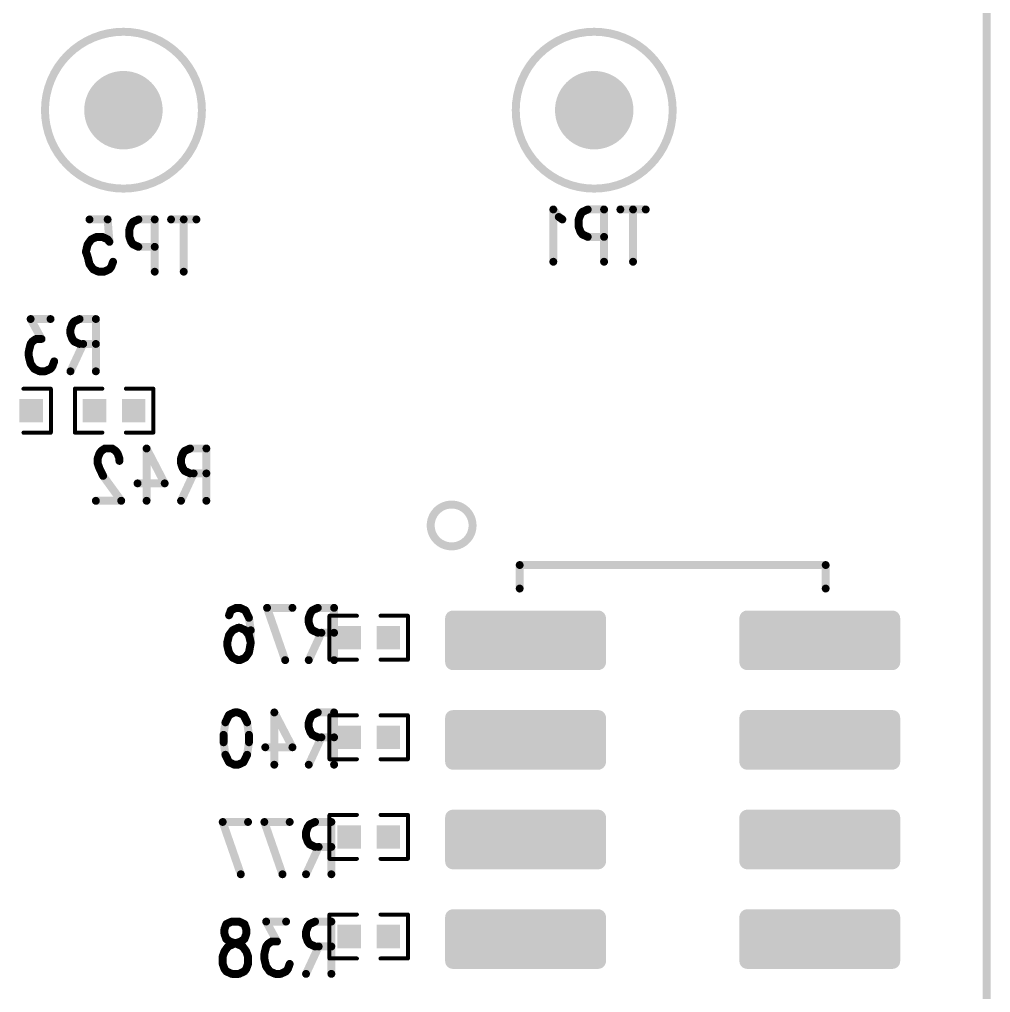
# Model space of a CAD drawing. Header units: millimetres. Extents: x 2.08 to 3.94, y 2.28 to 3.91.
# Drawn here: x 3.4518 to 3.939, y 2.7854 to 3.2739 of the extents above; entities that cross this region are included whole.
import ezdxf

# ---------------------------------------------------------------- set-up
doc = ezdxf.new("R2010")
doc.units = ezdxf.units.MM
doc.layers.get('0').update_dxf_attribs({"linetype": 'CONTINUOUS', "lineweight": 0})
doc.layers.add('BOT_PHO', color=90, linetype='CONTINUOUS', lineweight=0)

# ---------------------------------------------------------------- blocks, each defined once
blk = doc.blocks.new('ROUND_12')
h = blk.add_hatch(color=256)
edge = h.paths.add_edge_path(flags=0)
edge.add_arc((0, 0), 0.01968, 0, 360)
blk = doc.blocks.new('SQUARE_14')
blk.add_solid([(0.0059, 0.0059), (0.0059, -0.0059), (-0.0059, 0.0059), (-0.0059, -0.0059)])
blk = doc.blocks.new('ROUND_7')
h = blk.add_hatch(color=256)
edge = h.paths.add_edge_path(flags=0)
edge.add_arc((0, 0), 0.002, 0, 360)
blk = doc.blocks.new('ROUND_9')
h = blk.add_hatch(color=256)
edge = h.paths.add_edge_path(flags=0)
edge.add_arc((0, 0), 0.00393, 0, 360)
blk = doc.blocks.new('ROUND_15')
h = blk.add_hatch(color=256)
edge = h.paths.add_edge_path(flags=0)
edge.add_arc((0, 0), 0.001, 0, 360)

msp = doc.modelspace()

# ---------------------------------------------------------------- linework, layer by layer
at = {"layer": 'BOT_PHO', "lineweight": 211}
for points, const_width in [([(3.93701, 3.53937), (3.93701, 2.29134)], 0.004), ([(3.72237, 3.17475), (3.71964, 3.1785)], 0.004), ([(3.71964, 3.1785), (3.71964, 3.15225)], 0.004), ([(3.73692, 3.1785), (3.73419, 3.17725)], 0.004), ([(3.7451, 3.1785), (3.73692, 3.1785)], 0.004), ([(3.7451, 3.1785), (3.7451, 3.15225)], 0.004), ([(3.76601, 3.1785), (3.75328, 3.1785)], 0.004), ([(3.75964, 3.1785), (3.75964, 3.15225)], 0.004), ([(3.48692, 3.1735), (3.49601, 3.1735)], 0.004), ([(3.49601, 3.1735), (3.49692, 3.16225)], 0.004), ([(3.51146, 3.1735), (3.50874, 3.17225)], 0.004), ([(3.51964, 3.1735), (3.51146, 3.1735)], 0.004), ([(3.51964, 3.1735), (3.51964, 3.14725)], 0.004), ([(3.54055, 3.1735), (3.52783, 3.1735)], 0.004), ([(3.53419, 3.1735), (3.53419, 3.14725)], 0.004), ([(3.72419, 3.1735), (3.72237, 3.17475)], 0.004), ([(3.73328, 3.176), (3.73237, 3.1735)], 0.004), ([(3.73237, 3.1735), (3.73237, 3.16975)], 0.004), ([(3.73419, 3.17725), (3.73328, 3.176)], 0.004), ([(3.50783, 3.171), (3.50692, 3.1685)], 0.004), ([(3.50692, 3.1685), (3.50692, 3.16475)], 0.004), ([(3.50874, 3.17225), (3.50783, 3.171)], 0.004), ([(3.73237, 3.16975), (3.73328, 3.16725)], 0.004), ([(3.49055, 3.16475), (3.48783, 3.1635)], 0.004), ([(3.49328, 3.16475), (3.49055, 3.16475)], 0.004), ([(3.49601, 3.1635), (3.49328, 3.16475)], 0.004), ([(3.50692, 3.16475), (3.50783, 3.16225)], 0.004), ([(3.73328, 3.16725), (3.73419, 3.166)], 0.004), ([(3.73419, 3.166), (3.73692, 3.16475)], 0.004), ([(3.73692, 3.16475), (3.7451, 3.16475)], 0.004), ([(3.48601, 3.161), (3.4851, 3.15725)], 0.004), ([(3.48783, 3.1635), (3.48601, 3.161)], 0.004), ([(3.49692, 3.16225), (3.49601, 3.1635)], 0.004), ([(3.50783, 3.16225), (3.50874, 3.161)], 0.004), ([(3.50874, 3.161), (3.51146, 3.15975)], 0.004), ([(3.51146, 3.15975), (3.51964, 3.15975)], 0.004), ([(3.4851, 3.15725), (3.48601, 3.15475)], 0.004), ([(3.48601, 3.15475), (3.48692, 3.151)], 0.004), ([(3.48692, 3.151), (3.48874, 3.1485)], 0.004), ([(3.49692, 3.1485), (3.49783, 3.14975)], 0.004), ([(3.49783, 3.14975), (3.49874, 3.15225)], 0.004), ([(3.48874, 3.1485), (3.49146, 3.14725)], 0.004), ([(3.49146, 3.14725), (3.49419, 3.14725)], 0.004), ([(3.49419, 3.14725), (3.49692, 3.1485)], 0.004), ([(3.46737, 3.1235), (3.45737, 3.1235)], 0.004), ([(3.45737, 3.1235), (3.46283, 3.1135)], 0.004), ([(3.47828, 3.121), (3.47737, 3.1185)], 0.004), ([(3.47919, 3.12225), (3.47828, 3.121)], 0.004), ([(3.48192, 3.1235), (3.47919, 3.12225)], 0.004), ([(3.4901, 3.1235), (3.48192, 3.1235)], 0.004), ([(3.4901, 3.1235), (3.4901, 3.09725)], 0.004), ([(3.47737, 3.1185), (3.47737, 3.116)], 0.004), ([(3.47737, 3.116), (3.47828, 3.1135)], 0.004), ([(3.45737, 3.111), (3.45646, 3.10725)], 0.004), ([(3.45828, 3.11225), (3.45737, 3.111)], 0.004), ([(3.4601, 3.1135), (3.45828, 3.11225)], 0.004), ([(3.46283, 3.1135), (3.4601, 3.1135)], 0.004), ([(3.48374, 3.111), (3.47737, 3.09725)], 0.004), ([(3.47828, 3.1135), (3.47919, 3.11225)], 0.004), ([(3.47919, 3.11225), (3.48192, 3.111)], 0.004), ([(3.48192, 3.111), (3.4901, 3.111)], 0.004), ([(3.45646, 3.10725), (3.45646, 3.10475)], 0.004), ([(3.45646, 3.10475), (3.45737, 3.101)], 0.004), ([(3.45737, 3.101), (3.45919, 3.0985)], 0.004), ([(3.46828, 3.09975), (3.46919, 3.10225)], 0.004), ([(3.45919, 3.0985), (3.46192, 3.09725)], 0.004), ([(3.46192, 3.09725), (3.46464, 3.09725)], 0.004), ([(3.46464, 3.09725), (3.46737, 3.0985)], 0.004), ([(3.46737, 3.0985), (3.46828, 3.09975)], 0.004), ([(3.45375, 3.0885), (3.46752, 3.0885)], 0.002), ([(3.46752, 3.0885), (3.46752, 3.06645)], 0.002), ([(3.49336, 3.08854), (3.47958, 3.08854)], 0.002), ([(3.47958, 3.08854), (3.47958, 3.06649)], 0.002), ([(3.50517, 3.08854), (3.51895, 3.08854)], 0.002), ([(3.51895, 3.08854), (3.51895, 3.06649)], 0.002), ([(3.46752, 3.06645), (3.45375, 3.06645)], 0.002), ([(3.47958, 3.06649), (3.49336, 3.06649)], 0.002), ([(3.51895, 3.06649), (3.50517, 3.06649)], 0.002), ([(3.49283, 3.05725), (3.49192, 3.056)], 0.004), ([(3.49464, 3.0585), (3.49283, 3.05725)], 0.004), ([(3.49828, 3.0585), (3.49464, 3.0585)], 0.004), ([(3.5001, 3.05725), (3.49828, 3.0585)], 0.004), ([(3.50101, 3.056), (3.5001, 3.05725)], 0.004), ([(3.51555, 3.0585), (3.52464, 3.041)], 0.004), ([(3.51555, 3.0585), (3.51555, 3.03225)], 0.004), ([(3.53464, 3.05725), (3.53374, 3.056)], 0.004), ([(3.53737, 3.0585), (3.53464, 3.05725)], 0.004), ([(3.54555, 3.0585), (3.53737, 3.0585)], 0.004), ([(3.54555, 3.0585), (3.54555, 3.03225)], 0.004), ([(3.49192, 3.056), (3.49101, 3.0535)], 0.004), ([(3.49101, 3.0535), (3.49101, 3.051)], 0.004), ([(3.50192, 3.0535), (3.50101, 3.056)], 0.004), ([(3.50192, 3.05225), (3.50192, 3.0535)], 0.004), ([(3.53374, 3.056), (3.53283, 3.0535)], 0.004), ([(3.53283, 3.0535), (3.53283, 3.051)], 0.004), ([(3.49101, 3.051), (3.49192, 3.0485)], 0.004), ([(3.49192, 3.0485), (3.49374, 3.04475)], 0.004), ([(3.53283, 3.051), (3.53374, 3.0485)], 0.004), ([(3.53374, 3.0485), (3.53464, 3.04725)], 0.004), ([(3.53464, 3.04725), (3.53737, 3.046)], 0.004), ([(3.49374, 3.04475), (3.50283, 3.03225)], 0.004), ([(3.53919, 3.046), (3.53283, 3.03225)], 0.004), ([(3.53737, 3.046), (3.54555, 3.046)], 0.004), ([(3.52464, 3.041), (3.51101, 3.041)], 0.004), ([(3.50283, 3.03225), (3.4901, 3.03225)], 0.004), ([(3.8563, 3), (3.70276, 3)], 0.004), ([(3.70276, 3), (3.70276, 2.98819)], 0.004), ([(3.8563, 2.98819), (3.8563, 3)], 0.004), ([(3.55783, 2.97725), (3.56055, 2.9785)], 0.004), ([(3.56055, 2.9785), (3.56237, 2.9785)], 0.004), ([(3.56237, 2.9785), (3.5651, 2.97725)], 0.004), ([(3.57601, 2.9785), (3.5851, 2.95225)], 0.004), ([(3.58874, 2.9785), (3.57601, 2.9785)], 0.004), ([(3.60146, 2.9785), (3.59874, 2.97725)], 0.004), ([(3.60964, 2.9785), (3.60146, 2.9785)], 0.004), ([(3.60964, 2.9785), (3.60964, 2.95225)], 0.004), ([(3.55692, 2.97475), (3.55783, 2.97725)], 0.004), ([(3.5651, 2.97725), (3.56692, 2.9735)], 0.004), ([(3.56692, 2.9735), (3.56783, 2.96725)], 0.004), ([(3.59783, 2.976), (3.59692, 2.9735)], 0.004), ([(3.59692, 2.9735), (3.59692, 2.971)], 0.004), ([(3.59874, 2.97725), (3.59783, 2.976)], 0.004), ([(3.60732, 2.95248), (3.60732, 2.97453)], 0.002), ([(3.60732, 2.97453), (3.6211, 2.97453)], 0.002), ([(3.64669, 2.97453), (3.63291, 2.97453)], 0.002), ([(3.64669, 2.95248), (3.64669, 2.97453)], 0.002), ([(3.66929, 2.97323), (3.66929, 2.95118)], 0.00787), ([(3.74213, 2.97323), (3.66929, 2.97323)], 0.00787), ([(3.66929, 2.95118), (3.66929, 2.97323)], 0.00787), ([(3.67717, 2.95118), (3.67717, 2.97323)], 0.00787), ([(3.68504, 2.95118), (3.68504, 2.97323)], 0.00787), ([(3.69291, 2.95118), (3.69291, 2.97323)], 0.00787), ([(3.70079, 2.95118), (3.70079, 2.97323)], 0.00787), ([(3.70866, 2.95118), (3.70866, 2.97323)], 0.00787), ([(3.71654, 2.95118), (3.71654, 2.97323)], 0.00787), ([(3.72441, 2.95118), (3.72441, 2.97323)], 0.00787), ([(3.73228, 2.95118), (3.73228, 2.97323)], 0.00787), ([(3.74016, 2.95118), (3.74016, 2.97323)], 0.00787), ([(3.74213, 2.95118), (3.74213, 2.97323)], 0.00787), ([(3.81693, 2.97323), (3.81693, 2.95118)], 0.00787), ([(3.88976, 2.97323), (3.81693, 2.97323)], 0.00787), ([(3.8189, 2.95118), (3.8189, 2.97323)], 0.00787), ([(3.82677, 2.95118), (3.82677, 2.97323)], 0.00787), ([(3.83465, 2.95118), (3.83465, 2.97323)], 0.00787), ([(3.84252, 2.95118), (3.84252, 2.97323)], 0.00787), ([(3.85039, 2.95118), (3.85039, 2.97323)], 0.00787), ([(3.85827, 2.95118), (3.85827, 2.97323)], 0.00787), ([(3.86614, 2.95118), (3.86614, 2.97323)], 0.00787), ([(3.87402, 2.95118), (3.87402, 2.97323)], 0.00787), ([(3.88189, 2.95118), (3.88189, 2.97323)], 0.00787), ([(3.88976, 2.95118), (3.88976, 2.97323)], 0.00787), ([(3.88976, 2.95118), (3.88976, 2.97323)], 0.00787), ([(3.55874, 2.96725), (3.56146, 2.9685)], 0.004), ([(3.56146, 2.9685), (3.56237, 2.9685)], 0.004), ([(3.56237, 2.9685), (3.5651, 2.96725)], 0.004), ([(3.59692, 2.971), (3.59783, 2.9685)], 0.004), ([(3.59783, 2.9685), (3.59874, 2.96725)], 0.004), ([(3.74213, 2.9685), (3.66929, 2.9685)], 0.00787), ([(3.88976, 2.9685), (3.81693, 2.9685)], 0.00787), ([(3.55601, 2.961), (3.55692, 2.96475)], 0.004), ([(3.55692, 2.96475), (3.55874, 2.96725)], 0.004), ([(3.5651, 2.96725), (3.56692, 2.96475)], 0.004), ([(3.56692, 2.96475), (3.56783, 2.961)], 0.004), ([(3.56783, 2.96725), (3.56783, 2.961)], 0.004), ([(3.60328, 2.966), (3.59692, 2.95225)], 0.004), ([(3.59874, 2.96725), (3.60146, 2.966)], 0.004), ([(3.60146, 2.966), (3.60964, 2.966)], 0.004), ([(3.55601, 2.95975), (3.55601, 2.961)], 0.004), ([(3.55692, 2.956), (3.55601, 2.95975)], 0.004), ([(3.56783, 2.961), (3.56692, 2.956)], 0.004), ([(3.74213, 2.96063), (3.66929, 2.96063)], 0.00787), ([(3.88976, 2.96063), (3.81693, 2.96063)], 0.00787), ([(3.55874, 2.9535), (3.55692, 2.956)], 0.004), ([(3.56692, 2.956), (3.5651, 2.9535)], 0.004), ([(3.74213, 2.95276), (3.66929, 2.95276)], 0.00787), ([(3.88976, 2.95276), (3.81693, 2.95276)], 0.00787), ([(3.56146, 2.95225), (3.55874, 2.9535)], 0.004), ([(3.56237, 2.95225), (3.56146, 2.95225)], 0.004), ([(3.5651, 2.9535), (3.56237, 2.95225)], 0.004), ([(3.6211, 2.95248), (3.60732, 2.95248)], 0.002), ([(3.63291, 2.95248), (3.64669, 2.95248)], 0.002), ([(3.66929, 2.95118), (3.74213, 2.95118)], 0.00787), ([(3.81693, 2.95118), (3.88976, 2.95118)], 0.00787), ([(3.5551, 2.921), (3.55692, 2.92475)], 0.004), ([(3.55692, 2.92475), (3.55964, 2.926)], 0.004), ([(3.55964, 2.926), (3.56146, 2.926)], 0.004), ([(3.56146, 2.926), (3.56419, 2.92475)], 0.004), ([(3.56419, 2.92475), (3.56601, 2.921)], 0.004), ([(3.57964, 2.926), (3.58874, 2.9085)], 0.004), ([(3.57964, 2.926), (3.57964, 2.89975)], 0.004), ([(3.59874, 2.92475), (3.59783, 2.9235)], 0.004), ([(3.60146, 2.926), (3.59874, 2.92475)], 0.004), ([(3.60964, 2.926), (3.60146, 2.926)], 0.004), ([(3.60964, 2.926), (3.60964, 2.89975)], 0.004), ([(3.66929, 2.92323), (3.66929, 2.90118)], 0.00787), ([(3.74213, 2.92323), (3.66929, 2.92323)], 0.00787), ([(3.66929, 2.90118), (3.66929, 2.92323)], 0.00787), ([(3.67717, 2.90118), (3.67717, 2.92323)], 0.00787), ([(3.68504, 2.90118), (3.68504, 2.92323)], 0.00787), ([(3.69291, 2.90118), (3.69291, 2.92323)], 0.00787), ([(3.70079, 2.90118), (3.70079, 2.92323)], 0.00787), ([(3.70866, 2.90118), (3.70866, 2.92323)], 0.00787), ([(3.71654, 2.90118), (3.71654, 2.92323)], 0.00787), ([(3.72441, 2.90118), (3.72441, 2.92323)], 0.00787), ([(3.73228, 2.90118), (3.73228, 2.92323)], 0.00787), ([(3.74016, 2.90118), (3.74016, 2.92323)], 0.00787), ([(3.74213, 2.90118), (3.74213, 2.92323)], 0.00787), ([(3.81693, 2.92323), (3.81693, 2.90118)], 0.00787), ([(3.88976, 2.92323), (3.81693, 2.92323)], 0.00787), ([(3.8189, 2.90118), (3.8189, 2.92323)], 0.00787), ([(3.82677, 2.90118), (3.82677, 2.92323)], 0.00787), ([(3.83465, 2.90118), (3.83465, 2.92323)], 0.00787), ([(3.84252, 2.90118), (3.84252, 2.92323)], 0.00787), ([(3.85039, 2.90118), (3.85039, 2.92323)], 0.00787), ([(3.85827, 2.90118), (3.85827, 2.92323)], 0.00787), ([(3.86614, 2.90118), (3.86614, 2.92323)], 0.00787), ([(3.87402, 2.90118), (3.87402, 2.92323)], 0.00787), ([(3.88189, 2.90118), (3.88189, 2.92323)], 0.00787), ([(3.88976, 2.90118), (3.88976, 2.92323)], 0.00787), ([(3.88976, 2.90118), (3.88976, 2.92323)], 0.00787), ([(3.55419, 2.91475), (3.5551, 2.921)], 0.004), ([(3.56601, 2.921), (3.56692, 2.91475)], 0.004), ([(3.59783, 2.9235), (3.59692, 2.921)], 0.004), ([(3.59692, 2.921), (3.59692, 2.9185)], 0.004), ([(3.60732, 2.90248), (3.60732, 2.92453)], 0.002), ([(3.60732, 2.92453), (3.6211, 2.92453)], 0.002), ([(3.64669, 2.92453), (3.63291, 2.92453)], 0.002), ([(3.64669, 2.90248), (3.64669, 2.92453)], 0.002), ([(3.74213, 2.92126), (3.66929, 2.92126)], 0.00787), ([(3.88976, 2.92126), (3.81693, 2.92126)], 0.00787), ([(3.55419, 2.911), (3.55419, 2.91475)], 0.004), ([(3.56692, 2.91475), (3.56692, 2.911)], 0.004), ([(3.59692, 2.9185), (3.59783, 2.916)], 0.004), ([(3.59783, 2.916), (3.59874, 2.91475)], 0.004), ([(3.59874, 2.91475), (3.60146, 2.9135)], 0.004), ([(3.74213, 2.91339), (3.66929, 2.91339)], 0.00787), ([(3.88976, 2.91339), (3.81693, 2.91339)], 0.00787), ([(3.5551, 2.90475), (3.55419, 2.911)], 0.004), ([(3.56692, 2.911), (3.56601, 2.90475)], 0.004), ([(3.60328, 2.9135), (3.59692, 2.89975)], 0.004), ([(3.60146, 2.9135), (3.60964, 2.9135)], 0.004), ([(3.55692, 2.901), (3.5551, 2.90475)], 0.004), ([(3.56601, 2.90475), (3.56419, 2.901)], 0.004), ([(3.58874, 2.9085), (3.5751, 2.9085)], 0.004), ([(3.74213, 2.90551), (3.66929, 2.90551)], 0.00787), ([(3.88976, 2.90551), (3.81693, 2.90551)], 0.00787), ([(3.55964, 2.89975), (3.55692, 2.901)], 0.004), ([(3.56419, 2.901), (3.56146, 2.89975)], 0.004), ([(3.6211, 2.90248), (3.60732, 2.90248)], 0.002), ([(3.63291, 2.90248), (3.64669, 2.90248)], 0.002), ([(3.66929, 2.90118), (3.74213, 2.90118)], 0.00787), ([(3.81693, 2.90118), (3.88976, 2.90118)], 0.00787), ([(3.56146, 2.89975), (3.55964, 2.89975)], 0.004), ([(3.55374, 2.871), (3.56283, 2.84475)], 0.004), ([(3.56646, 2.871), (3.55374, 2.871)], 0.004), ([(3.57464, 2.871), (3.58374, 2.84475)], 0.004), ([(3.58737, 2.871), (3.57464, 2.871)], 0.004), ([(3.6001, 2.871), (3.59737, 2.86975)], 0.004), ([(3.60828, 2.871), (3.6001, 2.871)], 0.004), ([(3.60828, 2.871), (3.60828, 2.84475)], 0.004), ([(3.60732, 2.85248), (3.60732, 2.87453)], 0.002), ([(3.60732, 2.87453), (3.6211, 2.87453)], 0.002), ([(3.64669, 2.87453), (3.63291, 2.87453)], 0.002), ([(3.64669, 2.85248), (3.64669, 2.87453)], 0.002), ([(3.66929, 2.87323), (3.66929, 2.85118)], 0.00787), ([(3.74213, 2.87323), (3.66929, 2.87323)], 0.00787), ([(3.66929, 2.85118), (3.66929, 2.87323)], 0.00787), ([(3.67717, 2.85118), (3.67717, 2.87323)], 0.00787), ([(3.68504, 2.85118), (3.68504, 2.87323)], 0.00787), ([(3.69291, 2.85118), (3.69291, 2.87323)], 0.00787), ([(3.70079, 2.85118), (3.70079, 2.87323)], 0.00787), ([(3.70866, 2.85118), (3.70866, 2.87323)], 0.00787), ([(3.71654, 2.85118), (3.71654, 2.87323)], 0.00787), ([(3.72441, 2.85118), (3.72441, 2.87323)], 0.00787), ([(3.73228, 2.85118), (3.73228, 2.87323)], 0.00787), ([(3.74016, 2.85118), (3.74016, 2.87323)], 0.00787), ([(3.74213, 2.85118), (3.74213, 2.87323)], 0.00787), ([(3.81693, 2.87323), (3.81693, 2.85118)], 0.00787), ([(3.88976, 2.87323), (3.81693, 2.87323)], 0.00787), ([(3.8189, 2.85118), (3.8189, 2.87323)], 0.00787), ([(3.82677, 2.85118), (3.82677, 2.87323)], 0.00787), ([(3.83465, 2.85118), (3.83465, 2.87323)], 0.00787), ([(3.84252, 2.85118), (3.84252, 2.87323)], 0.00787), ([(3.85039, 2.85118), (3.85039, 2.87323)], 0.00787), ([(3.85827, 2.85118), (3.85827, 2.87323)], 0.00787), ([(3.86614, 2.85118), (3.86614, 2.87323)], 0.00787), ([(3.87402, 2.85118), (3.87402, 2.87323)], 0.00787), ([(3.88189, 2.85118), (3.88189, 2.87323)], 0.00787), ([(3.88976, 2.85118), (3.88976, 2.87323)], 0.00787), ([(3.88976, 2.85118), (3.88976, 2.87323)], 0.00787), ([(3.59646, 2.8685), (3.59555, 2.866)], 0.004), ([(3.59555, 2.866), (3.59555, 2.8635)], 0.004), ([(3.59737, 2.86975), (3.59646, 2.8685)], 0.004), ([(3.74213, 2.86614), (3.66929, 2.86614)], 0.00787), ([(3.88976, 2.86614), (3.81693, 2.86614)], 0.00787), ([(3.59555, 2.8635), (3.59646, 2.861)], 0.004), ([(3.59646, 2.861), (3.59737, 2.85975)], 0.004), ([(3.60192, 2.8585), (3.59555, 2.84475)], 0.004), ([(3.59737, 2.85975), (3.6001, 2.8585)], 0.004), ([(3.6001, 2.8585), (3.60828, 2.8585)], 0.004), ([(3.74213, 2.85827), (3.66929, 2.85827)], 0.00787), ([(3.88976, 2.85827), (3.81693, 2.85827)], 0.00787), ([(3.6211, 2.85248), (3.60732, 2.85248)], 0.002), ([(3.63291, 2.85248), (3.64669, 2.85248)], 0.002), ([(3.66929, 2.85118), (3.74213, 2.85118)], 0.00787), ([(3.81693, 2.85118), (3.88976, 2.85118)], 0.00787), ([(3.60732, 2.80248), (3.60732, 2.82453)], 0.002), ([(3.60732, 2.82453), (3.6211, 2.82453)], 0.002), ([(3.64669, 2.82453), (3.63291, 2.82453)], 0.002), ([(3.64669, 2.80248), (3.64669, 2.82453)], 0.002), ([(3.66929, 2.82323), (3.66929, 2.80118)], 0.00787), ([(3.74213, 2.82323), (3.66929, 2.82323)], 0.00787), ([(3.66929, 2.80118), (3.66929, 2.82323)], 0.00787), ([(3.67717, 2.80118), (3.67717, 2.82323)], 0.00787), ([(3.68504, 2.80118), (3.68504, 2.82323)], 0.00787), ([(3.69291, 2.80118), (3.69291, 2.82323)], 0.00787), ([(3.70079, 2.80118), (3.70079, 2.82323)], 0.00787), ([(3.70866, 2.80118), (3.70866, 2.82323)], 0.00787), ([(3.71654, 2.80118), (3.71654, 2.82323)], 0.00787), ([(3.72441, 2.80118), (3.72441, 2.82323)], 0.00787), ([(3.73228, 2.80118), (3.73228, 2.82323)], 0.00787), ([(3.74016, 2.80118), (3.74016, 2.82323)], 0.00787), ([(3.74213, 2.80118), (3.74213, 2.82323)], 0.00787), ([(3.81693, 2.82323), (3.81693, 2.80118)], 0.00787), ([(3.88976, 2.82323), (3.81693, 2.82323)], 0.00787), ([(3.8189, 2.80118), (3.8189, 2.82323)], 0.00787), ([(3.82677, 2.80118), (3.82677, 2.82323)], 0.00787), ([(3.83465, 2.80118), (3.83465, 2.82323)], 0.00787), ([(3.84252, 2.80118), (3.84252, 2.82323)], 0.00787), ([(3.85039, 2.80118), (3.85039, 2.82323)], 0.00787), ([(3.85827, 2.80118), (3.85827, 2.82323)], 0.00787), ([(3.86614, 2.80118), (3.86614, 2.82323)], 0.00787), ([(3.87402, 2.80118), (3.87402, 2.82323)], 0.00787), ([(3.88189, 2.80118), (3.88189, 2.82323)], 0.00787), ([(3.88976, 2.80118), (3.88976, 2.82323)], 0.00787), ([(3.88976, 2.80118), (3.88976, 2.82323)], 0.00787), ([(3.55464, 2.81725), (3.55555, 2.81975)], 0.004), ([(3.55464, 2.81475), (3.55464, 2.81725)], 0.004), ([(3.55555, 2.81975), (3.55828, 2.821)], 0.004), ([(3.55828, 2.821), (3.56192, 2.821)], 0.004), ([(3.56192, 2.821), (3.56464, 2.81975)], 0.004), ([(3.56464, 2.81975), (3.56555, 2.81725)], 0.004), ([(3.56555, 2.81725), (3.56555, 2.81475)], 0.004), ([(3.58555, 2.821), (3.57555, 2.821)], 0.004), ([(3.57555, 2.821), (3.58101, 2.811)], 0.004), ([(3.59646, 2.8185), (3.59555, 2.816)], 0.004), ([(3.59737, 2.81975), (3.59646, 2.8185)], 0.004), ([(3.6001, 2.821), (3.59737, 2.81975)], 0.004), ([(3.60828, 2.821), (3.6001, 2.821)], 0.004), ([(3.60828, 2.821), (3.60828, 2.79475)], 0.004), ([(3.74213, 2.8189), (3.66929, 2.8189)], 0.00787), ([(3.88976, 2.8189), (3.81693, 2.8189)], 0.00787), ([(3.55555, 2.81225), (3.55464, 2.81475)], 0.004), ([(3.55737, 2.811), (3.55555, 2.81225)], 0.004), ([(3.56464, 2.81225), (3.56283, 2.811)], 0.004), ([(3.56555, 2.81475), (3.56464, 2.81225)], 0.004), ([(3.59555, 2.816), (3.59555, 2.8135)], 0.004), ([(3.59555, 2.8135), (3.59646, 2.811)], 0.004), ([(3.74213, 2.81102), (3.66929, 2.81102)], 0.00787), ([(3.88976, 2.81102), (3.81693, 2.81102)], 0.00787), ([(3.55646, 2.8085), (3.55464, 2.806)], 0.004), ([(3.55919, 2.80975), (3.55646, 2.8085)], 0.004), ([(3.56101, 2.80975), (3.55737, 2.811)], 0.004), ([(3.56283, 2.811), (3.55919, 2.80975)], 0.004), ([(3.56374, 2.8085), (3.56101, 2.80975)], 0.004), ([(3.56555, 2.806), (3.56374, 2.8085)], 0.004), ([(3.57555, 2.8085), (3.57464, 2.80475)], 0.004), ([(3.57646, 2.80975), (3.57555, 2.8085)], 0.004), ([(3.57828, 2.811), (3.57646, 2.80975)], 0.004), ([(3.58101, 2.811), (3.57828, 2.811)], 0.004), ([(3.60192, 2.8085), (3.59555, 2.79475)], 0.004), ([(3.59646, 2.811), (3.59737, 2.80975)], 0.004), ([(3.59737, 2.80975), (3.6001, 2.8085)], 0.004), ([(3.6001, 2.8085), (3.60828, 2.8085)], 0.004), ([(3.55464, 2.806), (3.55374, 2.8035)], 0.004), ([(3.55374, 2.8035), (3.55374, 2.79975)], 0.004), ([(3.56646, 2.8035), (3.56555, 2.806)], 0.004), ([(3.56646, 2.79975), (3.56646, 2.8035)], 0.004), ([(3.57464, 2.80475), (3.57464, 2.80225)], 0.004), ([(3.57464, 2.80225), (3.57555, 2.7985)], 0.004), ([(3.74213, 2.80315), (3.66929, 2.80315)], 0.00787), ([(3.66929, 2.80118), (3.74213, 2.80118)], 0.00787), ([(3.88976, 2.80315), (3.81693, 2.80315)], 0.00787), ([(3.81693, 2.80118), (3.88976, 2.80118)], 0.00787), ([(3.55374, 2.79975), (3.55464, 2.79725)], 0.004), ([(3.55464, 2.79725), (3.55555, 2.796)], 0.004), ([(3.56464, 2.796), (3.56555, 2.79725)], 0.004), ([(3.56555, 2.79725), (3.56646, 2.79975)], 0.004), ([(3.57555, 2.7985), (3.57737, 2.796)], 0.004), ([(3.58555, 2.796), (3.58646, 2.79725)], 0.004), ([(3.58646, 2.79725), (3.58737, 2.79975)], 0.004), ([(3.6211, 2.80248), (3.60732, 2.80248)], 0.002), ([(3.63291, 2.80248), (3.64669, 2.80248)], 0.002), ([(3.55555, 2.796), (3.55828, 2.79475)], 0.004), ([(3.55828, 2.79475), (3.56192, 2.79475)], 0.004), ([(3.56192, 2.79475), (3.56464, 2.796)], 0.004), ([(3.57737, 2.796), (3.5801, 2.79475)], 0.004), ([(3.5801, 2.79475), (3.58283, 2.79475)], 0.004), ([(3.58283, 2.79475), (3.58555, 2.796)], 0.004)]:
    msp.add_lwpolyline(points, dxfattribs=dict(at, const_width=const_width))
at = {"layer": 'BOT_PHO', "lineweight": 211, "const_width": 0.004}
for points in [[(3.46457, 3.22835), (3.46457, 3.22835, 1), (3.54331, 3.22835, 1), (3.46457, 3.22835)], [(3.70079, 3.22835), (3.70079, 3.22835, 1), (3.77953, 3.22835, 1), (3.70079, 3.22835)], [(3.65812, 3.01986), (3.65812, 3.01986, 1), (3.67912, 3.01986, 1), (3.65812, 3.01986)]]:
    msp.add_lwpolyline(points, format="xyb", dxfattribs=at)

# ---------------------------------------------------------------- block references
at = {"layer": 'BOT_PHO'}
for name, p in [('ROUND_12', (3.50394, 3.22835)), ('ROUND_12', (3.74016, 3.22835)), ('ROUND_7', (3.71964, 3.1785)), ('ROUND_7', (3.73692, 3.1785)), ('ROUND_7', (3.7451, 3.1785)), ('ROUND_7', (3.7451, 3.1785)), ('ROUND_7', (3.75328, 3.1785)), ('ROUND_7', (3.75964, 3.1785)), ('ROUND_7', (3.76601, 3.1785)), ('ROUND_7', (3.48692, 3.1735)), ('ROUND_7', (3.49601, 3.1735)), ('ROUND_7', (3.51146, 3.1735)), ('ROUND_7', (3.51964, 3.1735)), ('ROUND_7', (3.51964, 3.1735)), ('ROUND_7', (3.52783, 3.1735)), ('ROUND_7', (3.53419, 3.1735)), ('ROUND_7', (3.54055, 3.1735)), ('ROUND_7', (3.72237, 3.17475)), ('ROUND_7', (3.72419, 3.1735)), ('ROUND_7', (3.73237, 3.1735)), ('ROUND_7', (3.73328, 3.176)), ('ROUND_7', (3.73419, 3.17725)), ('ROUND_7', (3.50692, 3.1685)), ('ROUND_7', (3.50783, 3.171)), ('ROUND_7', (3.50874, 3.17225)), ('ROUND_7', (3.73237, 3.16975)), ('ROUND_7', (3.49055, 3.16475)), ('ROUND_7', (3.49328, 3.16475)), ('ROUND_7', (3.50692, 3.16475)), ('ROUND_7', (3.73328, 3.16725)), ('ROUND_7', (3.73419, 3.166)), ('ROUND_7', (3.73692, 3.16475)), ('ROUND_7', (3.7451, 3.16475)), ('ROUND_7', (3.48601, 3.161)), ('ROUND_7', (3.48783, 3.1635)), ('ROUND_7', (3.49601, 3.1635)), ('ROUND_7', (3.49692, 3.16225)), ('ROUND_7', (3.50783, 3.16225)), ('ROUND_7', (3.50874, 3.161)), ('ROUND_7', (3.51146, 3.15975)), ('ROUND_7', (3.51964, 3.15975)), ('ROUND_7', (3.4851, 3.15725)), ('ROUND_7', (3.48601, 3.15475)), ('ROUND_7', (3.48692, 3.151)), ('ROUND_7', (3.49783, 3.14975)), ('ROUND_7', (3.49874, 3.15225)), ('ROUND_7', (3.71964, 3.15225)), ('ROUND_7', (3.7451, 3.15225)), ('ROUND_7', (3.75964, 3.15225)), ('ROUND_7', (3.48874, 3.1485)), ('ROUND_7', (3.49146, 3.14725)), ('ROUND_7', (3.49419, 3.14725)), ('ROUND_7', (3.49692, 3.1485)), ('ROUND_7', (3.51964, 3.14725)), ('ROUND_7', (3.53419, 3.14725)), ('ROUND_7', (3.45737, 3.1235)), ('ROUND_7', (3.46737, 3.1235)), ('ROUND_7', (3.47828, 3.121)), ('ROUND_7', (3.47919, 3.12225)), ('ROUND_7', (3.48192, 3.1235)), ('ROUND_7', (3.4901, 3.1235)), ('ROUND_7', (3.4901, 3.1235)), ('ROUND_7', (3.47737, 3.1185)), ('ROUND_7', (3.47737, 3.116)), ('ROUND_7', (3.45737, 3.111)), ('ROUND_7', (3.45828, 3.11225)), ('ROUND_7', (3.4601, 3.1135)), ('ROUND_7', (3.46283, 3.1135)), ('ROUND_7', (3.47828, 3.1135)), ('ROUND_7', (3.47919, 3.11225)), ('ROUND_7', (3.48192, 3.111)), ('ROUND_7', (3.48374, 3.111)), ('ROUND_7', (3.4901, 3.111)), ('ROUND_7', (3.45646, 3.10725)), ('ROUND_7', (3.45646, 3.10475)), ('ROUND_7', (3.45737, 3.101)), ('ROUND_7', (3.46919, 3.10225)), ('ROUND_7', (3.45919, 3.0985)), ('ROUND_7', (3.46192, 3.09725)), ('ROUND_7', (3.46464, 3.09725)), ('ROUND_7', (3.46737, 3.0985)), ('ROUND_7', (3.46828, 3.09975)), ('ROUND_7', (3.47737, 3.09725)), ('ROUND_7', (3.4901, 3.09725)), ('ROUND_15', (3.45375, 3.0885)), ('ROUND_15', (3.46752, 3.0885)), ('ROUND_15', (3.46752, 3.0885)), ('ROUND_15', (3.47958, 3.08854)), ('ROUND_15', (3.49336, 3.08854)), ('ROUND_15', (3.50517, 3.08854)), ('ROUND_15', (3.51895, 3.08854)), ('SQUARE_14', (3.45768, 3.07748)), ('SQUARE_14', (3.48942, 3.07752)), ('SQUARE_14', (3.50911, 3.07752)), ('ROUND_15', (3.45375, 3.06645)), ('ROUND_15', (3.46752, 3.06645)), ('ROUND_15', (3.46752, 3.06645)), ('ROUND_15', (3.47958, 3.06649)), ('ROUND_15', (3.49336, 3.06649)), ('ROUND_15', (3.50517, 3.06649)), ('ROUND_15', (3.51895, 3.06649)), ('ROUND_7', (3.49283, 3.05725)), ('ROUND_7', (3.49464, 3.0585)), ('ROUND_7', (3.49828, 3.0585)), ('ROUND_7', (3.5001, 3.05725)), ('ROUND_7', (3.51555, 3.0585)), ('ROUND_7', (3.51555, 3.0585)), ('ROUND_7', (3.53464, 3.05725)), ('ROUND_7', (3.53737, 3.0585)), ('ROUND_7', (3.54555, 3.0585)), ('ROUND_7', (3.54555, 3.0585)), ('ROUND_7', (3.49101, 3.0535)), ('ROUND_7', (3.49192, 3.056)), ('ROUND_7', (3.50101, 3.056)), ('ROUND_7', (3.50192, 3.0535)), ('ROUND_7', (3.50192, 3.05225)), ('ROUND_7', (3.53283, 3.0535)), ('ROUND_7', (3.53374, 3.056)), ('ROUND_7', (3.49101, 3.051)), ('ROUND_7', (3.49192, 3.0485)), ('ROUND_7', (3.53283, 3.051)), ('ROUND_7', (3.53374, 3.0485)), ('ROUND_7', (3.53464, 3.04725)), ('ROUND_7', (3.49374, 3.04475)), ('ROUND_7', (3.53737, 3.046)), ('ROUND_7', (3.53919, 3.046)), ('ROUND_7', (3.54555, 3.046)), ('ROUND_7', (3.51101, 3.041)), ('ROUND_7', (3.52464, 3.041)), ('ROUND_7', (3.4901, 3.03225)), ('ROUND_7', (3.50283, 3.03225)), ('ROUND_7', (3.51555, 3.03225)), ('ROUND_7', (3.53283, 3.03225)), ('ROUND_7', (3.54555, 3.03225)), ('ROUND_7', (3.70276, 3)), ('ROUND_7', (3.8563, 3)), ('ROUND_7', (3.70276, 2.98819)), ('ROUND_7', (3.8563, 2.98819)), ('ROUND_7', (3.56055, 2.9785)), ('ROUND_7', (3.56237, 2.9785)), ('ROUND_7', (3.57601, 2.9785)), ('ROUND_7', (3.57601, 2.9785)), ('ROUND_7', (3.58874, 2.9785)), ('ROUND_7', (3.60146, 2.9785)), ('ROUND_7', (3.60964, 2.9785)), ('ROUND_7', (3.60964, 2.9785)), ('ROUND_7', (3.55692, 2.97475)), ('ROUND_7', (3.55783, 2.97725)), ('ROUND_7', (3.5651, 2.97725)), ('ROUND_7', (3.56692, 2.9735)), ('ROUND_7', (3.59692, 2.9735)), ('ROUND_7', (3.59783, 2.976)), ('ROUND_7', (3.59874, 2.97725)), ('ROUND_15', (3.60732, 2.97453)), ('ROUND_15', (3.6211, 2.97453)), ('ROUND_15', (3.63291, 2.97453)), ('ROUND_15', (3.64669, 2.97453)), ('ROUND_9', (3.66929, 2.97323)), ('ROUND_9', (3.66929, 2.97323)), ('ROUND_9', (3.66929, 2.97323)), ('ROUND_9', (3.67717, 2.97323)), ('ROUND_9', (3.68504, 2.97323)), ('ROUND_9', (3.69291, 2.97323)), ('ROUND_9', (3.70079, 2.97323)), ('ROUND_9', (3.70866, 2.97323)), ('ROUND_9', (3.71654, 2.97323)), ('ROUND_9', (3.72441, 2.97323)), ('ROUND_9', (3.73228, 2.97323)), ('ROUND_9', (3.74016, 2.97323)), ('ROUND_9', (3.74213, 2.97323)), ('ROUND_9', (3.81693, 2.97323)), ('ROUND_9', (3.81693, 2.97323)), ('ROUND_9', (3.8189, 2.97323)), ('ROUND_9', (3.82677, 2.97323)), ('ROUND_9', (3.83465, 2.97323)), ('ROUND_9', (3.84252, 2.97323)), ('ROUND_9', (3.85039, 2.97323)), ('ROUND_9', (3.85827, 2.97323)), ('ROUND_9', (3.86614, 2.97323)), ('ROUND_9', (3.87402, 2.97323)), ('ROUND_9', (3.88189, 2.97323)), ('ROUND_9', (3.88976, 2.97323)), ('ROUND_9', (3.88976, 2.97323)), ('ROUND_7', (3.56146, 2.9685)), ('ROUND_7', (3.56237, 2.9685)), ('ROUND_7', (3.59692, 2.971)), ('ROUND_7', (3.59783, 2.9685)), ('ROUND_9', (3.66929, 2.9685)), ('ROUND_9', (3.74213, 2.9685)), ('ROUND_9', (3.81693, 2.9685)), ('ROUND_9', (3.88976, 2.9685)), ('ROUND_7', (3.55692, 2.96475)), ('ROUND_7', (3.55874, 2.96725)), ('ROUND_7', (3.5651, 2.96725)), ('ROUND_7', (3.56692, 2.96475)), ('ROUND_7', (3.56783, 2.96725)), ('ROUND_7', (3.59874, 2.96725)), ('ROUND_7', (3.60146, 2.966)), ('ROUND_7', (3.60328, 2.966)), ('ROUND_7', (3.60964, 2.966)), ('SQUARE_14', (3.61717, 2.9635)), ('SQUARE_14', (3.63685, 2.9635)), ('ROUND_7', (3.55601, 2.961)), ('ROUND_7', (3.55601, 2.95975)), ('ROUND_7', (3.56783, 2.961)), ('ROUND_7', (3.56783, 2.961)), ('ROUND_9', (3.66929, 2.96063)), ('ROUND_9', (3.74213, 2.96063)), ('ROUND_9', (3.81693, 2.96063)), ('ROUND_9', (3.88976, 2.96063)), ('ROUND_7', (3.55692, 2.956)), ('ROUND_7', (3.56692, 2.956)), ('ROUND_9', (3.66929, 2.95276)), ('ROUND_9', (3.74213, 2.95276)), ('ROUND_9', (3.81693, 2.95276)), ('ROUND_9', (3.88976, 2.95276)), ('ROUND_7', (3.55874, 2.9535)), ('ROUND_7', (3.56146, 2.95225)), ('ROUND_7', (3.56237, 2.95225)), ('ROUND_7', (3.5651, 2.9535)), ('ROUND_7', (3.5851, 2.95225)), ('ROUND_7', (3.59692, 2.95225)), ('ROUND_15', (3.60732, 2.95248)), ('ROUND_7', (3.60964, 2.95225)), ('ROUND_15', (3.6211, 2.95248)), ('ROUND_15', (3.63291, 2.95248)), ('ROUND_15', (3.64669, 2.95248)), ('ROUND_9', (3.66929, 2.95118)), ('ROUND_9', (3.66929, 2.95118)), ('ROUND_9', (3.67717, 2.95118)), ('ROUND_9', (3.68504, 2.95118)), ('ROUND_9', (3.69291, 2.95118)), ('ROUND_9', (3.70079, 2.95118)), ('ROUND_9', (3.70866, 2.95118)), ('ROUND_9', (3.71654, 2.95118)), ('ROUND_9', (3.72441, 2.95118)), ('ROUND_9', (3.73228, 2.95118)), ('ROUND_9', (3.74016, 2.95118)), ('ROUND_9', (3.74213, 2.95118)), ('ROUND_9', (3.81693, 2.95118)), ('ROUND_9', (3.8189, 2.95118)), ('ROUND_9', (3.82677, 2.95118)), ('ROUND_9', (3.83465, 2.95118)), ('ROUND_9', (3.84252, 2.95118)), ('ROUND_9', (3.85039, 2.95118)), ('ROUND_9', (3.85827, 2.95118)), ('ROUND_9', (3.86614, 2.95118)), ('ROUND_9', (3.87402, 2.95118)), ('ROUND_9', (3.88189, 2.95118)), ('ROUND_9', (3.88976, 2.95118)), ('ROUND_9', (3.88976, 2.95118)), ('ROUND_7', (3.55692, 2.92475)), ('ROUND_7', (3.55964, 2.926)), ('ROUND_7', (3.56146, 2.926)), ('ROUND_7', (3.56146, 2.926)), ('ROUND_7', (3.56419, 2.92475)), ('ROUND_7', (3.57964, 2.926)), ('ROUND_7', (3.57964, 2.926)), ('ROUND_7', (3.59874, 2.92475)), ('ROUND_7', (3.60146, 2.926)), ('ROUND_7', (3.60964, 2.926)), ('ROUND_7', (3.60964, 2.926)), ('ROUND_9', (3.66929, 2.92323)), ('ROUND_9', (3.66929, 2.92323)), ('ROUND_9', (3.66929, 2.92323)), ('ROUND_9', (3.67717, 2.92323)), ('ROUND_9', (3.68504, 2.92323)), ('ROUND_9', (3.69291, 2.92323)), ('ROUND_9', (3.70079, 2.92323)), ('ROUND_9', (3.70866, 2.92323)), ('ROUND_9', (3.71654, 2.92323)), ('ROUND_9', (3.72441, 2.92323)), ('ROUND_9', (3.73228, 2.92323)), ('ROUND_9', (3.74016, 2.92323)), ('ROUND_9', (3.74213, 2.92323)), ('ROUND_9', (3.81693, 2.92323)), ('ROUND_9', (3.81693, 2.92323)), ('ROUND_9', (3.8189, 2.92323)), ('ROUND_9', (3.82677, 2.92323)), ('ROUND_9', (3.83465, 2.92323)), ('ROUND_9', (3.84252, 2.92323)), ('ROUND_9', (3.85039, 2.92323)), ('ROUND_9', (3.85827, 2.92323)), ('ROUND_9', (3.86614, 2.92323)), ('ROUND_9', (3.87402, 2.92323)), ('ROUND_9', (3.88189, 2.92323)), ('ROUND_9', (3.88976, 2.92323)), ('ROUND_9', (3.88976, 2.92323)), ('ROUND_7', (3.5551, 2.921)), ('ROUND_7', (3.56601, 2.921)), ('ROUND_7', (3.59692, 2.921)), ('ROUND_7', (3.59783, 2.9235)), ('ROUND_15', (3.60732, 2.92453)), ('ROUND_15', (3.6211, 2.92453)), ('ROUND_15', (3.63291, 2.92453)), ('ROUND_15', (3.64669, 2.92453)), ('ROUND_9', (3.66929, 2.92126)), ('ROUND_9', (3.74213, 2.92126)), ('ROUND_9', (3.81693, 2.92126)), ('ROUND_9', (3.88976, 2.92126)), ('ROUND_7', (3.55419, 2.91475)), ('ROUND_7', (3.56692, 2.91475)), ('ROUND_7', (3.59692, 2.9185)), ('ROUND_7', (3.59783, 2.916)), ('ROUND_7', (3.59874, 2.91475)), ('SQUARE_14', (3.61717, 2.9135)), ('SQUARE_14', (3.63685, 2.9135)), ('ROUND_9', (3.66929, 2.91339)), ('ROUND_9', (3.74213, 2.91339)), ('ROUND_9', (3.81693, 2.91339)), ('ROUND_9', (3.88976, 2.91339)), ('ROUND_7', (3.55419, 2.911)), ('ROUND_7', (3.56692, 2.911)), ('ROUND_7', (3.60146, 2.9135)), ('ROUND_7', (3.60328, 2.9135)), ('ROUND_7', (3.60964, 2.9135)), ('ROUND_7', (3.5551, 2.90475)), ('ROUND_7', (3.56601, 2.90475)), ('ROUND_7', (3.5751, 2.9085)), ('ROUND_7', (3.58874, 2.9085)), ('ROUND_9', (3.66929, 2.90551)), ('ROUND_9', (3.74213, 2.90551)), ('ROUND_9', (3.81693, 2.90551)), ('ROUND_9', (3.88976, 2.90551)), ('ROUND_7', (3.55692, 2.901)), ('ROUND_7', (3.56419, 2.901)), ('ROUND_15', (3.60732, 2.90248)), ('ROUND_15', (3.6211, 2.90248)), ('ROUND_15', (3.63291, 2.90248)), ('ROUND_15', (3.64669, 2.90248)), ('ROUND_9', (3.66929, 2.90118)), ('ROUND_9', (3.66929, 2.90118)), ('ROUND_9', (3.67717, 2.90118)), ('ROUND_9', (3.68504, 2.90118)), ('ROUND_9', (3.69291, 2.90118)), ('ROUND_9', (3.70079, 2.90118)), ('ROUND_9', (3.70866, 2.90118)), ('ROUND_9', (3.71654, 2.90118)), ('ROUND_9', (3.72441, 2.90118)), ('ROUND_9', (3.73228, 2.90118)), ('ROUND_9', (3.74016, 2.90118)), ('ROUND_9', (3.74213, 2.90118)), ('ROUND_9', (3.81693, 2.90118)), ('ROUND_9', (3.8189, 2.90118)), ('ROUND_9', (3.82677, 2.90118)), ('ROUND_9', (3.83465, 2.90118)), ('ROUND_9', (3.84252, 2.90118)), ('ROUND_9', (3.85039, 2.90118)), ('ROUND_9', (3.85827, 2.90118)), ('ROUND_9', (3.86614, 2.90118)), ('ROUND_9', (3.87402, 2.90118)), ('ROUND_9', (3.88189, 2.90118)), ('ROUND_9', (3.88976, 2.90118)), ('ROUND_9', (3.88976, 2.90118)), ('ROUND_7', (3.55964, 2.89975)), ('ROUND_7', (3.56146, 2.89975)), ('ROUND_7', (3.57964, 2.89975)), ('ROUND_7', (3.59692, 2.89975)), ('ROUND_7', (3.60964, 2.89975)), ('ROUND_7', (3.55374, 2.871)), ('ROUND_7', (3.55374, 2.871)), ('ROUND_7', (3.56646, 2.871)), ('ROUND_7', (3.57464, 2.871)), ('ROUND_7', (3.57464, 2.871)), ('ROUND_7', (3.58737, 2.871)), ('ROUND_7', (3.6001, 2.871)), ('ROUND_7', (3.60828, 2.871)), ('ROUND_7', (3.60828, 2.871)), ('ROUND_15', (3.60732, 2.87453)), ('ROUND_15', (3.6211, 2.87453)), ('ROUND_15', (3.63291, 2.87453)), ('ROUND_15', (3.64669, 2.87453)), ('ROUND_9', (3.66929, 2.87323)), ('ROUND_9', (3.66929, 2.87323)), ('ROUND_9', (3.66929, 2.87323)), ('ROUND_9', (3.67717, 2.87323)), ('ROUND_9', (3.68504, 2.87323)), ('ROUND_9', (3.69291, 2.87323)), ('ROUND_9', (3.70079, 2.87323)), ('ROUND_9', (3.70866, 2.87323)), ('ROUND_9', (3.71654, 2.87323)), ('ROUND_9', (3.72441, 2.87323)), ('ROUND_9', (3.73228, 2.87323)), ('ROUND_9', (3.74016, 2.87323)), ('ROUND_9', (3.74213, 2.87323)), ('ROUND_9', (3.81693, 2.87323)), ('ROUND_9', (3.81693, 2.87323)), ('ROUND_9', (3.8189, 2.87323)), ('ROUND_9', (3.82677, 2.87323)), ('ROUND_9', (3.83465, 2.87323)), ('ROUND_9', (3.84252, 2.87323)), ('ROUND_9', (3.85039, 2.87323)), ('ROUND_9', (3.85827, 2.87323)), ('ROUND_9', (3.86614, 2.87323)), ('ROUND_9', (3.87402, 2.87323)), ('ROUND_9', (3.88189, 2.87323)), ('ROUND_9', (3.88976, 2.87323)), ('ROUND_9', (3.88976, 2.87323)), ('ROUND_7', (3.59555, 2.866)), ('ROUND_7', (3.59646, 2.8685)), ('ROUND_7', (3.59737, 2.86975)), ('SQUARE_14', (3.61717, 2.8635)), ('SQUARE_14', (3.63685, 2.8635)), ('ROUND_9', (3.66929, 2.86614)), ('ROUND_9', (3.74213, 2.86614)), ('ROUND_9', (3.81693, 2.86614)), ('ROUND_9', (3.88976, 2.86614)), ('ROUND_7', (3.59555, 2.8635)), ('ROUND_7', (3.59646, 2.861)), ('ROUND_7', (3.59737, 2.85975)), ('ROUND_7', (3.6001, 2.8585)), ('ROUND_7', (3.60192, 2.8585)), ('ROUND_7', (3.60828, 2.8585)), ('ROUND_9', (3.66929, 2.85827)), ('ROUND_9', (3.74213, 2.85827)), ('ROUND_9', (3.81693, 2.85827)), ('ROUND_9', (3.88976, 2.85827)), ('ROUND_15', (3.60732, 2.85248)), ('ROUND_15', (3.6211, 2.85248)), ('ROUND_15', (3.63291, 2.85248)), ('ROUND_15', (3.64669, 2.85248)), ('ROUND_9', (3.66929, 2.85118)), ('ROUND_9', (3.66929, 2.85118)), ('ROUND_9', (3.67717, 2.85118)), ('ROUND_9', (3.68504, 2.85118)), ('ROUND_9', (3.69291, 2.85118)), ('ROUND_9', (3.70079, 2.85118)), ('ROUND_9', (3.70866, 2.85118)), ('ROUND_9', (3.71654, 2.85118)), ('ROUND_9', (3.72441, 2.85118)), ('ROUND_9', (3.73228, 2.85118)), ('ROUND_9', (3.74016, 2.85118)), ('ROUND_9', (3.74213, 2.85118)), ('ROUND_9', (3.81693, 2.85118)), ('ROUND_9', (3.8189, 2.85118)), ('ROUND_9', (3.82677, 2.85118)), ('ROUND_9', (3.83465, 2.85118)), ('ROUND_9', (3.84252, 2.85118)), ('ROUND_9', (3.85039, 2.85118)), ('ROUND_9', (3.85827, 2.85118)), ('ROUND_9', (3.86614, 2.85118)), ('ROUND_9', (3.87402, 2.85118)), ('ROUND_9', (3.88189, 2.85118)), ('ROUND_9', (3.88976, 2.85118)), ('ROUND_9', (3.88976, 2.85118)), ('ROUND_7', (3.56283, 2.84475)), ('ROUND_7', (3.58374, 2.84475)), ('ROUND_7', (3.59555, 2.84475)), ('ROUND_7', (3.60828, 2.84475)), ('ROUND_15', (3.60732, 2.82453)), ('ROUND_15', (3.6211, 2.82453)), ('ROUND_15', (3.63291, 2.82453)), ('ROUND_15', (3.64669, 2.82453)), ('ROUND_9', (3.66929, 2.82323)), ('ROUND_9', (3.66929, 2.82323)), ('ROUND_9', (3.66929, 2.82323)), ('ROUND_9', (3.67717, 2.82323)), ('ROUND_9', (3.68504, 2.82323)), ('ROUND_9', (3.69291, 2.82323)), ('ROUND_9', (3.70079, 2.82323)), ('ROUND_9', (3.70866, 2.82323)), ('ROUND_9', (3.71654, 2.82323)), ('ROUND_9', (3.72441, 2.82323)), ('ROUND_9', (3.73228, 2.82323)), ('ROUND_9', (3.74016, 2.82323)), ('ROUND_9', (3.74213, 2.82323)), ('ROUND_9', (3.81693, 2.82323)), ('ROUND_9', (3.81693, 2.82323)), ('ROUND_9', (3.8189, 2.82323)), ('ROUND_9', (3.82677, 2.82323)), ('ROUND_9', (3.83465, 2.82323)), ('ROUND_9', (3.84252, 2.82323)), ('ROUND_9', (3.85039, 2.82323)), ('ROUND_9', (3.85827, 2.82323)), ('ROUND_9', (3.86614, 2.82323)), ('ROUND_9', (3.87402, 2.82323)), ('ROUND_9', (3.88189, 2.82323)), ('ROUND_9', (3.88976, 2.82323)), ('ROUND_9', (3.88976, 2.82323)), ('ROUND_7', (3.55464, 2.81725)), ('ROUND_7', (3.55555, 2.81975)), ('ROUND_7', (3.55828, 2.821)), ('ROUND_7', (3.56192, 2.821)), ('ROUND_7', (3.56192, 2.821)), ('ROUND_7', (3.56464, 2.81975)), ('ROUND_7', (3.56555, 2.81725)), ('ROUND_7', (3.57555, 2.821)), ('ROUND_7', (3.58555, 2.821)), ('ROUND_7', (3.59646, 2.8185)), ('ROUND_7', (3.59737, 2.81975)), ('ROUND_7', (3.6001, 2.821)), ('ROUND_7', (3.60828, 2.821)), ('ROUND_7', (3.60828, 2.821)), ('SQUARE_14', (3.61717, 2.8135)), ('SQUARE_14', (3.63685, 2.8135)), ('ROUND_9', (3.66929, 2.8189)), ('ROUND_9', (3.74213, 2.8189)), ('ROUND_9', (3.81693, 2.8189)), ('ROUND_9', (3.88976, 2.8189)), ('ROUND_7', (3.55464, 2.81475)), ('ROUND_7', (3.55555, 2.81225)), ('ROUND_7', (3.56464, 2.81225)), ('ROUND_7', (3.56555, 2.81475)), ('ROUND_7', (3.59555, 2.816)), ('ROUND_7', (3.59555, 2.8135)), ('ROUND_9', (3.66929, 2.81102)), ('ROUND_9', (3.74213, 2.81102)), ('ROUND_9', (3.81693, 2.81102)), ('ROUND_9', (3.88976, 2.81102)), ('ROUND_7', (3.55646, 2.8085)), ('ROUND_7', (3.55737, 2.811)), ('ROUND_7', (3.55919, 2.80975)), ('ROUND_7', (3.56101, 2.80975)), ('ROUND_7', (3.56283, 2.811)), ('ROUND_7', (3.56374, 2.8085)), ('ROUND_7', (3.57555, 2.8085)), ('ROUND_7', (3.57646, 2.80975)), ('ROUND_7', (3.57828, 2.811)), ('ROUND_7', (3.58101, 2.811)), ('ROUND_7', (3.59646, 2.811)), ('ROUND_7', (3.59737, 2.80975)), ('ROUND_7', (3.6001, 2.8085)), ('ROUND_7', (3.60192, 2.8085)), ('ROUND_7', (3.60828, 2.8085)), ('ROUND_7', (3.55374, 2.8035)), ('ROUND_7', (3.55464, 2.806)), ('ROUND_7', (3.56555, 2.806)), ('ROUND_7', (3.56646, 2.8035)), ('ROUND_7', (3.57464, 2.80475)), ('ROUND_7', (3.57464, 2.80225)), ('ROUND_9', (3.66929, 2.80315)), ('ROUND_9', (3.66929, 2.80118)), ('ROUND_9', (3.66929, 2.80118)), ('ROUND_9', (3.67717, 2.80118)), ('ROUND_9', (3.68504, 2.80118)), ('ROUND_9', (3.69291, 2.80118)), ('ROUND_9', (3.70079, 2.80118)), ('ROUND_9', (3.70866, 2.80118)), ('ROUND_9', (3.71654, 2.80118)), ('ROUND_9', (3.72441, 2.80118)), ('ROUND_9', (3.73228, 2.80118)), ('ROUND_9', (3.74016, 2.80118)), ('ROUND_9', (3.74213, 2.80315)), ('ROUND_9', (3.74213, 2.80118)), ('ROUND_9', (3.81693, 2.80315)), ('ROUND_9', (3.81693, 2.80118)), ('ROUND_9', (3.8189, 2.80118)), ('ROUND_9', (3.82677, 2.80118)), ('ROUND_9', (3.83465, 2.80118)), ('ROUND_9', (3.84252, 2.80118)), ('ROUND_9', (3.85039, 2.80118)), ('ROUND_9', (3.85827, 2.80118)), ('ROUND_9', (3.86614, 2.80118)), ('ROUND_9', (3.87402, 2.80118)), ('ROUND_9', (3.88189, 2.80118)), ('ROUND_9', (3.88976, 2.80315)), ('ROUND_9', (3.88976, 2.80118)), ('ROUND_9', (3.88976, 2.80118)), ('ROUND_7', (3.55374, 2.79975)), ('ROUND_7', (3.55464, 2.79725)), ('ROUND_7', (3.56555, 2.79725)), ('ROUND_7', (3.56646, 2.79975)), ('ROUND_7', (3.57555, 2.7985)), ('ROUND_7', (3.58646, 2.79725)), ('ROUND_7', (3.58737, 2.79975)), ('ROUND_15', (3.60732, 2.80248)), ('ROUND_15', (3.6211, 2.80248)), ('ROUND_15', (3.63291, 2.80248)), ('ROUND_15', (3.64669, 2.80248)), ('ROUND_7', (3.55555, 2.796)), ('ROUND_7', (3.55828, 2.79475)), ('ROUND_7', (3.56192, 2.79475)), ('ROUND_7', (3.56464, 2.796)), ('ROUND_7', (3.57737, 2.796)), ('ROUND_7', (3.5801, 2.79475)), ('ROUND_7', (3.58283, 2.79475)), ('ROUND_7', (3.58555, 2.796)), ('ROUND_7', (3.59555, 2.79475)), ('ROUND_7', (3.60828, 2.79475))]:
    msp.add_blockref(name, p, dxfattribs=at)

doc.saveas('drawing.dxf')
